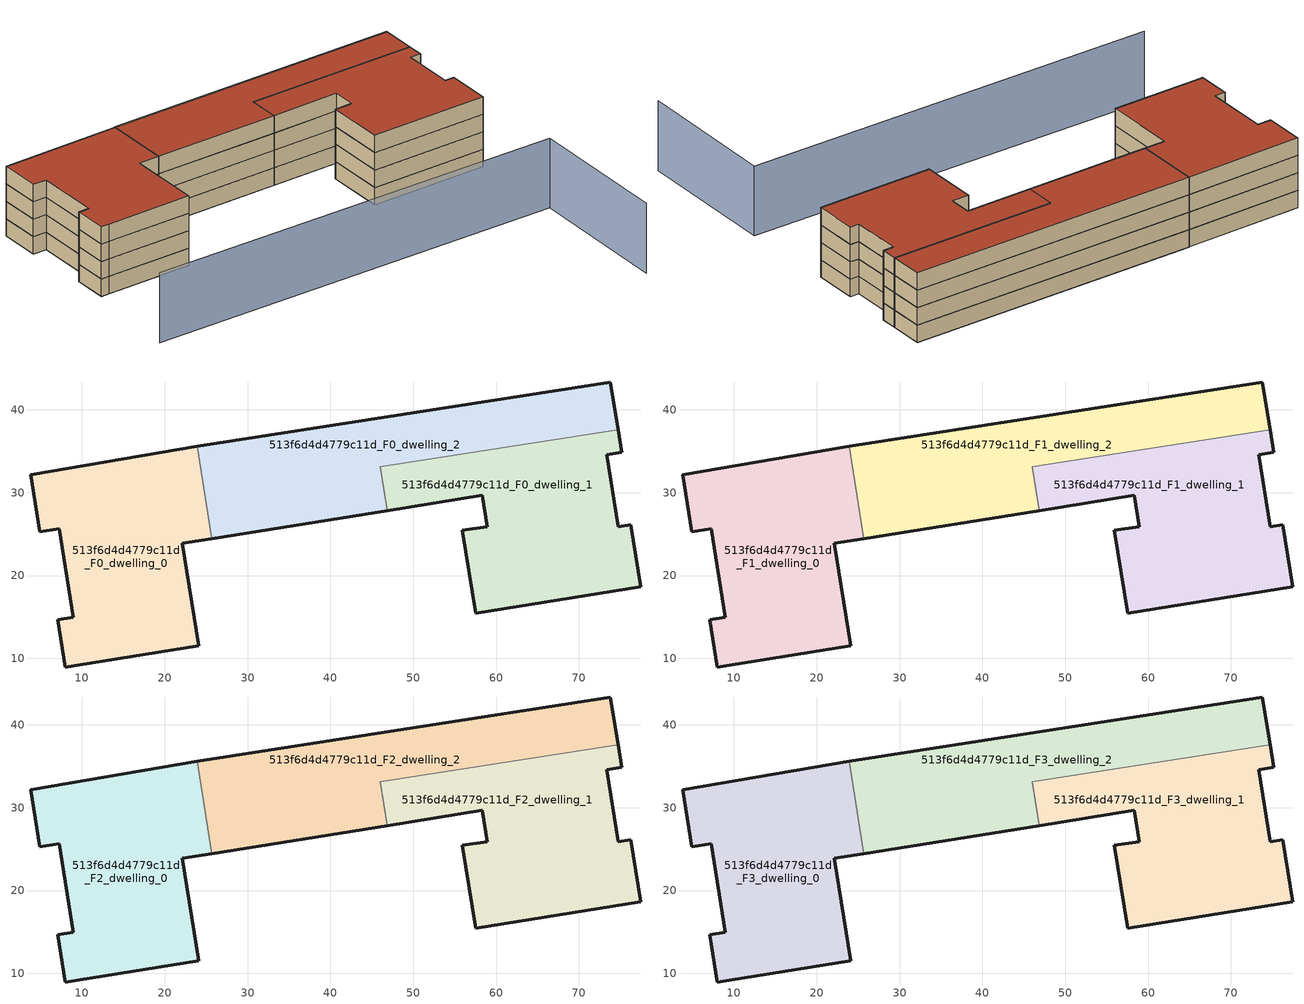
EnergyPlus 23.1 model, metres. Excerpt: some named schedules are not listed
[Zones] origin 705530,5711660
513f6d4d4779c11d_F0_dwelling_0
 floor ground (EU_floor_Construction): 24.11,11.53 22.13,23.9 25.66,24.46 23.92,35.6 23.9,35.59 3.8,32.2 4.9,25.29 7.23,25.66 8.95,14.94 7.08,14.65 7.99,8.96 9.44,9.18 z0
 wall outside (EU_wall_Construction): 25.66,24.46 22.13,23.9 24.11,11.53 9.44,9.18 7.99,8.96 7.08,14.65 8.95,14.94 7.23,25.66 4.9,25.29 3.8,32.2 23.9,35.59 23.92,35.6 z0:3
 wall to 513f6d4d4779c11d_F0_dwelling_2 (EU_wall_Construction): 23.92,35.6 25.66,24.46 z0:3
513f6d4d4779c11d_F0_dwelling_1
 floor ground (EU_floor_Construction): 77.5,18.66 76.3,26.16 74.76,25.92 73.38,34.58 75.19,34.87 74.74,37.63 46.01,33.15 46.84,27.84 58.32,29.67 58.92,25.92 55.95,25.45 57.55,15.47 z0
 wall outside (EU_wall_Construction): 74.74,37.63 75.19,34.87 73.38,34.58 74.76,25.92 76.3,26.16 77.5,18.66 57.55,15.47 55.95,25.45 58.92,25.92 58.32,29.67 46.84,27.84 z0:3
 wall to 513f6d4d4779c11d_F0_dwelling_2 (EU_wall_Construction): 46.84,27.84 46.01,33.15 74.74,37.63 z0:3
513f6d4d4779c11d_F0_dwelling_2
 floor ground (EU_floor_Construction): 74.74,37.63 73.82,43.38 23.92,35.6 25.66,24.46 46.84,27.84 46.01,33.15 z0
 wall outside (EU_wall_Construction): 46.84,27.84 25.66,24.46 / 23.92,35.6 73.82,43.38 74.74,37.63 z0:3
513f6d4d4779c11d_F1_dwelling_0
 floor to 513f6d4d4779c11d_F0_dwelling_0 (EU_floor_Construction): 24.11,11.53 22.13,23.9 25.66,24.46 23.92,35.6 23.9,35.59 3.79,32.2 4.9,25.29 7.23,25.66 8.95,14.94 7.08,14.65 7.99,8.96 9.44,9.18 z3
 wall outside (EU_wall_Construction): 25.66,24.46 22.13,23.9 24.11,11.53 9.44,9.18 7.99,8.96 7.08,14.65 8.95,14.94 7.23,25.66 4.9,25.29 3.8,32.2 23.9,35.59 23.92,35.6 z3:6
 wall to 513f6d4d4779c11d_F1_dwelling_2 (EU_wall_Construction): 23.92,35.6 25.66,24.46 z3:6
513f6d4d4779c11d_F1_dwelling_1
 floor to 513f6d4d4779c11d_F0_dwelling_1 (EU_floor_Construction): 77.5,18.66 76.3,26.16 74.76,25.92 73.38,34.58 75.19,34.87 74.74,37.63 46.01,33.15 46.84,27.84 58.32,29.67 58.92,25.92 55.95,25.45 57.55,15.47 z3
 wall outside (EU_wall_Construction): 74.74,37.63 75.19,34.87 73.38,34.58 74.76,25.92 76.3,26.16 77.5,18.66 57.55,15.47 55.95,25.45 58.92,25.92 58.32,29.67 46.84,27.84 z3:6
 wall to 513f6d4d4779c11d_F1_dwelling_2 (EU_wall_Construction): 46.84,27.84 46.01,33.15 74.74,37.63 z3:6
513f6d4d4779c11d_F1_dwelling_2
 floor to 513f6d4d4779c11d_F0_dwelling_2 (EU_floor_Construction): 74.74,37.63 73.82,43.38 23.92,35.6 25.66,24.46 46.84,27.84 46.01,33.15 z3
 wall outside (EU_wall_Construction): 46.84,27.84 25.66,24.46 / 23.92,35.6 73.82,43.38 74.74,37.63 z3:6
513f6d4d4779c11d_F2_dwelling_0
 floor to 513f6d4d4779c11d_F1_dwelling_0 (EU_floor_Construction): 24.11,11.53 22.13,23.9 25.66,24.46 23.92,35.6 23.9,35.59 3.79,32.2 4.9,25.29 7.23,25.66 8.95,14.94 7.08,14.65 7.99,8.96 9.44,9.18 z6
 wall outside (EU_wall_Construction): 25.66,24.46 22.13,23.9 24.11,11.53 9.44,9.18 7.99,8.96 7.08,14.65 8.95,14.94 7.23,25.66 4.9,25.29 3.8,32.2 23.9,35.59 23.92,35.6 z6:9
 wall to 513f6d4d4779c11d_F2_dwelling_2 (EU_wall_Construction): 23.92,35.6 25.66,24.46 z6:9
513f6d4d4779c11d_F2_dwelling_1
 floor to 513f6d4d4779c11d_F1_dwelling_1 (EU_floor_Construction): 77.5,18.66 76.3,26.16 74.76,25.92 73.38,34.58 75.19,34.87 74.74,37.63 46.01,33.15 46.84,27.84 58.32,29.67 58.92,25.92 55.95,25.45 57.55,15.47 z6
 wall outside (EU_wall_Construction): 74.74,37.63 75.19,34.87 73.38,34.58 74.76,25.92 76.3,26.16 77.5,18.66 57.55,15.47 55.95,25.45 58.92,25.92 58.32,29.67 46.84,27.84 z6:9
 wall to 513f6d4d4779c11d_F2_dwelling_2 (EU_wall_Construction): 46.84,27.84 46.01,33.15 74.74,37.63 z6:9
513f6d4d4779c11d_F2_dwelling_2
 floor to 513f6d4d4779c11d_F1_dwelling_2 (EU_floor_Construction): 74.74,37.63 73.82,43.38 23.92,35.6 25.66,24.46 46.84,27.84 46.01,33.15 z6
 wall outside (EU_wall_Construction): 46.84,27.84 25.66,24.46 / 23.92,35.6 73.82,43.38 74.74,37.63 z6:9
513f6d4d4779c11d_F3_dwelling_0
 floor to 513f6d4d4779c11d_F2_dwelling_0 (EU_floor_Construction): 24.11,11.53 22.13,23.9 25.66,24.46 23.92,35.6 23.9,35.59 3.79,32.2 4.9,25.29 7.23,25.66 8.95,14.94 7.08,14.65 7.99,8.96 9.44,9.18 z9
 wall outside (EU_wall_Construction): 25.66,24.46 22.13,23.9 24.11,11.53 9.44,9.18 7.99,8.96 7.08,14.65 8.95,14.94 7.23,25.66 4.9,25.29 3.8,32.2 23.9,35.59 23.92,35.6 z9:12
 wall to 513f6d4d4779c11d_F3_dwelling_2 (EU_wall_Construction): 23.92,35.6 25.66,24.46 z9:12
 roof outside (EU_roof_Construction): 23.92,35.6 25.66,24.46 22.13,23.9 24.11,11.53 9.44,9.18 7.99,8.96 7.08,14.65 8.95,14.94 7.23,25.66 4.9,25.29 3.8,32.2 23.9,35.59 z12
513f6d4d4779c11d_F3_dwelling_1
 floor to 513f6d4d4779c11d_F2_dwelling_1 (EU_floor_Construction): 77.5,18.66 76.3,26.16 74.76,25.92 73.38,34.58 75.19,34.87 74.74,37.63 46.01,33.15 46.84,27.84 58.32,29.67 58.92,25.92 55.95,25.45 57.55,15.47 z9
 wall outside (EU_wall_Construction): 74.74,37.63 75.19,34.87 73.38,34.58 74.76,25.92 76.3,26.16 77.5,18.66 57.55,15.47 55.95,25.45 58.92,25.92 58.32,29.67 46.84,27.84 z9:12
 wall to 513f6d4d4779c11d_F3_dwelling_2 (EU_wall_Construction): 46.84,27.84 46.01,33.15 74.74,37.63 z9:12
 roof outside (EU_roof_Construction): 74.74,37.63 75.19,34.87 73.38,34.58 74.76,25.92 76.3,26.16 77.5,18.66 57.55,15.47 55.95,25.45 58.92,25.92 58.32,29.67 46.84,27.84 46.01,33.15 z12
513f6d4d4779c11d_F3_dwelling_2
 floor to 513f6d4d4779c11d_F2_dwelling_2 (EU_floor_Construction): 74.74,37.63 73.82,43.38 23.92,35.6 25.66,24.46 46.84,27.84 46.01,33.15 z9
 wall outside (EU_wall_Construction): 46.84,27.84 25.66,24.46 / 23.92,35.6 73.82,43.38 74.74,37.63 z9:12
 roof outside (EU_roof_Construction): 73.82,43.38 74.74,37.63 46.01,33.15 46.84,27.84 25.66,24.46 23.92,35.6 z12
shading: 9.31,-7.76 80.55,2.71 / 80.55,2.71 84.17,-21.93 z0:12
[Building]
EU S2 Campaign: North Axis=0; Terrain=City; Solar Distribution=FullExterior
[Site:Location]
London: Latitude=51.5; Longitude=-0.5; Time Zone=0; Elevation=25
[SizingPeriod:WeatherFileDays]
AnnualSizingPeriod: Begin Month=1; Begin Day of Month=1; End Month=12; End Day of Month=31; Day of Week for Start Day=Monday; Use Weather File Daylight Saving Period=No; Use Weather File Rain and Snow Indicators=No
[MATERIAL]
EU_InternalMass_Material: Roughness=MediumRough; Thickness=0.1; Conductivity=1; Density=1800; Specific Heat=900; Thermal Absorptance=0.9; Solar Absorptance=0.7; Visible Absorptance=0.7
[MATERIAL:NOMASS] Roughness=MediumRough; Thermal Absorptance=0.9; Solar Absorptance=0.7; Visible Absorptance=0.7
Name | Thermal Resistance
EU_wall_NoMass | 0.655885
EU_roof_NoMass | 2.70553
EU_floor_NoMass | 2.16442
[CONSTRUCTION]
EU_wall_Construction: EU_wall_NoMass
EU_roof_Construction: EU_roof_NoMass
EU_floor_Construction: EU_floor_NoMass
EU_InternalMass_Construction: EU_InternalMass_Material
[ZONE] Type=1; Multiplier=1; Ceiling Height=autocalculate; Floor Area=autocalculate; Part of Total Floor Area=Yes
Name | Volume
513f6d4d4779c11d_F0_dwelling_0; 513f6d4d4779c11d_F1_dwelling_0; 513f6d4d4779c11d_F2_dwelling_0; 513f6d4d4779c11d_F3_dwelling_0 | 1230.15
513f6d4d4779c11d_F0_dwelling_1; 513f6d4d4779c11d_F1_dwelling_2; 513f6d4d4779c11d_F2_dwelling_2; 513f6d4d4779c11d_F3_dwelling_2 | 1230.08
513f6d4d4779c11d_F1_dwelling_1; 513f6d4d4779c11d_F2_dwelling_1; 513f6d4d4779c11d_F3_dwelling_1 | 1230.07
513f6d4d4779c11d_F0_dwelling_2 | 1230.09
[INTERNALMASS] Construction=EU_InternalMass_Construction
Name | Zone or ZoneList | Surface Area
513f6d4d4779c11d_F0_dwelling_0_EU_InternalMass | 513f6d4d4779c11d_F0_dwelling_0 | 410.05
513f6d4d4779c11d_F0_dwelling_1_EU_InternalMass | 513f6d4d4779c11d_F0_dwelling_1 | 410.063
513f6d4d4779c11d_F0_dwelling_2_EU_InternalMass | 513f6d4d4779c11d_F0_dwelling_2 | 410.028
513f6d4d4779c11d_F1_dwelling_0_EU_InternalMass | 513f6d4d4779c11d_F1_dwelling_0 | 410.05
513f6d4d4779c11d_F1_dwelling_1_EU_InternalMass | 513f6d4d4779c11d_F1_dwelling_1 | 410.063
513f6d4d4779c11d_F1_dwelling_2_EU_InternalMass | 513f6d4d4779c11d_F1_dwelling_2 | 410.028
513f6d4d4779c11d_F2_dwelling_0_EU_InternalMass | 513f6d4d4779c11d_F2_dwelling_0 | 410.05
513f6d4d4779c11d_F2_dwelling_1_EU_InternalMass | 513f6d4d4779c11d_F2_dwelling_1 | 410.063
513f6d4d4779c11d_F2_dwelling_2_EU_InternalMass | 513f6d4d4779c11d_F2_dwelling_2 | 410.028
513f6d4d4779c11d_F3_dwelling_0_EU_InternalMass | 513f6d4d4779c11d_F3_dwelling_0 | 410.05
513f6d4d4779c11d_F3_dwelling_1_EU_InternalMass | 513f6d4d4779c11d_F3_dwelling_1 | 410.063
513f6d4d4779c11d_F3_dwelling_2_EU_InternalMass | 513f6d4d4779c11d_F3_dwelling_2 | 410.028
[OTHEREQUIPMENT] Fuel Type=Electricity; Design Level Calculation Method=Watts/Area; Power per Zone Floor Area=1; Fraction Latent=0; Fraction Radiant=0; Fraction Lost=0; Carbon Dioxide Generation Rate=0; EndUse Subcategory=EU_Step8_InternalGains
Name | Zone or ZoneList or Space or SpaceList | Schedule
EU_Step8_InternalGain_513f6d4d4779c11d_F0_dwelling_0_f000 | 513f6d4d4779c11d_F0_dwelling_0 | EU_Step8_GainSchedule_513f6d4d4779c11d_F0_dwelling_0_f000
EU_Step8_InternalGain_513f6d4d4779c11d_F0_dwelling_1_f000 | 513f6d4d4779c11d_F0_dwelling_1 | EU_Step8_GainSchedule_513f6d4d4779c11d_F0_dwelling_1_f000
EU_Step8_InternalGain_513f6d4d4779c11d_F0_dwelling_2_f000 | 513f6d4d4779c11d_F0_dwelling_2 | EU_Step8_GainSchedule_513f6d4d4779c11d_F0_dwelling_2_f000
EU_Step8_InternalGain_513f6d4d4779c11d_F1_dwelling_0_f000 | 513f6d4d4779c11d_F1_dwelling_0 | EU_Step8_GainSchedule_513f6d4d4779c11d_F1_dwelling_0_f000
EU_Step8_InternalGain_513f6d4d4779c11d_F1_dwelling_1_f000 | 513f6d4d4779c11d_F1_dwelling_1 | EU_Step8_GainSchedule_513f6d4d4779c11d_F1_dwelling_1_f000
EU_Step8_InternalGain_513f6d4d4779c11d_F1_dwelling_2_f000 | 513f6d4d4779c11d_F1_dwelling_2 | EU_Step8_GainSchedule_513f6d4d4779c11d_F1_dwelling_2_f000
EU_Step8_InternalGain_513f6d4d4779c11d_F2_dwelling_0_f000 | 513f6d4d4779c11d_F2_dwelling_0 | EU_Step8_GainSchedule_513f6d4d4779c11d_F2_dwelling_0_f000
EU_Step8_InternalGain_513f6d4d4779c11d_F2_dwelling_1_f000 | 513f6d4d4779c11d_F2_dwelling_1 | EU_Step8_GainSchedule_513f6d4d4779c11d_F2_dwelling_1_f000
EU_Step8_InternalGain_513f6d4d4779c11d_F2_dwelling_2_f000 | 513f6d4d4779c11d_F2_dwelling_2 | EU_Step8_GainSchedule_513f6d4d4779c11d_F2_dwelling_2_f000
EU_Step8_InternalGain_513f6d4d4779c11d_F3_dwelling_0_f000 | 513f6d4d4779c11d_F3_dwelling_0 | EU_Step8_GainSchedule_513f6d4d4779c11d_F3_dwelling_0_f000
EU_Step8_InternalGain_513f6d4d4779c11d_F3_dwelling_1_f000 | 513f6d4d4779c11d_F3_dwelling_1 | EU_Step8_GainSchedule_513f6d4d4779c11d_F3_dwelling_1_f000
EU_Step8_InternalGain_513f6d4d4779c11d_F3_dwelling_2_f000 | 513f6d4d4779c11d_F3_dwelling_2 | EU_Step8_GainSchedule_513f6d4d4779c11d_F3_dwelling_2_f000
[ZONEVENTILATION:DESIGNFLOWRATE] Schedule=EU_AlwaysOn; Design Flow Rate Calculation Method=AirChanges/Hour; Air Changes per Hour=0.462017; Ventilation Type=Natural; Fan Pressure Rise=0; Fan Total Efficiency=1; Constant Term Coefficient=1; Temperature Term Coefficient=0; Velocity Term Coefficient=0; Velocity Squared Term Coefficient=0; Minimum Indoor Temperature=-100; Maximum Indoor Temperature=100; Delta Temperature=-100; Minimum Outdoor Temperature=-100; Maximum Outdoor Temperature=100; Maximum Wind Speed=40
Name | Zone or ZoneList or Space or SpaceList
EU_ConstantAir_513f6d4d4779c11d_F0_dwelling_0 | 513f6d4d4779c11d_F0_dwelling_0
EU_ConstantAir_513f6d4d4779c11d_F0_dwelling_1 | 513f6d4d4779c11d_F0_dwelling_1
EU_ConstantAir_513f6d4d4779c11d_F0_dwelling_2 | 513f6d4d4779c11d_F0_dwelling_2
EU_ConstantAir_513f6d4d4779c11d_F1_dwelling_0 | 513f6d4d4779c11d_F1_dwelling_0
EU_ConstantAir_513f6d4d4779c11d_F1_dwelling_1 | 513f6d4d4779c11d_F1_dwelling_1
EU_ConstantAir_513f6d4d4779c11d_F1_dwelling_2 | 513f6d4d4779c11d_F1_dwelling_2
EU_ConstantAir_513f6d4d4779c11d_F2_dwelling_0 | 513f6d4d4779c11d_F2_dwelling_0
EU_ConstantAir_513f6d4d4779c11d_F2_dwelling_1 | 513f6d4d4779c11d_F2_dwelling_1
EU_ConstantAir_513f6d4d4779c11d_F2_dwelling_2 | 513f6d4d4779c11d_F2_dwelling_2
EU_ConstantAir_513f6d4d4779c11d_F3_dwelling_0 | 513f6d4d4779c11d_F3_dwelling_0
EU_ConstantAir_513f6d4d4779c11d_F3_dwelling_1 | 513f6d4d4779c11d_F3_dwelling_1
EU_ConstantAir_513f6d4d4779c11d_F3_dwelling_2 | 513f6d4d4779c11d_F3_dwelling_2
[HVACTEMPLATE:THERMOSTAT] Constant Heating Setpoint=20; Constant Cooling Setpoint=50
EU_HeatOnly_513f6d4d4779c11d_F0_dwelling_0; EU_HeatOnly_513f6d4d4779c11d_F0_dwelling_1; EU_HeatOnly_513f6d4d4779c11d_F0_dwelling_2; EU_HeatOnly_513f6d4d4779c11d_F1_dwelling_0; EU_HeatOnly_513f6d4d4779c11d_F1_dwelling_1; EU_HeatOnly_513f6d4d4779c11d_F1_dwelling_2; EU_HeatOnly_513f6d4d4779c11d_F2_dwelling_0; EU_HeatOnly_513f6d4d4779c11d_F2_dwelling_1; EU_HeatOnly_513f6d4d4779c11d_F2_dwelling_2; EU_HeatOnly_513f6d4d4779c11d_F3_dwelling_0; EU_HeatOnly_513f6d4d4779c11d_F3_dwelling_1; EU_HeatOnly_513f6d4d4779c11d_F3_dwelling_2
[HVACTEMPLATE:ZONE:IDEALLOADSAIRSYSTEM] System Availability Schedule=EU_AlwaysOn; Maximum Heating Supply Air Temperature=50; Minimum Cooling Supply Air Temperature=13; Maximum Heating Supply Air Humidity Ratio=0.0156; Minimum Cooling Supply Air Humidity Ratio=0.0077; Heating Limit=NoLimit; Cooling Limit=NoLimit; Heating Availability Schedule=EU_AlwaysOn; Cooling Availability Schedule=EU_CoolingOff; Dehumidification Control Type=ConstantSensibleHeatRatio; Cooling Sensible Heat Ratio=0.7; Dehumidification Setpoint=60; Humidification Control Type=None; Humidification Setpoint=30; Outdoor Air Method=None; Outdoor Air Flow Rate per Person=0.00944; Outdoor Air Flow Rate per Zone Floor Area=0; Outdoor Air Flow Rate per Zone=0; Demand Controlled Ventilation Type=None; Outdoor Air Economizer Type=NoEconomizer; Heat Recovery Type=None; Sensible Heat Recovery Effectiveness=0.7; Latent Heat Recovery Effectiveness=0.65
Name | Template Thermostat
513f6d4d4779c11d_F0_dwelling_0 | EU_HeatOnly_513f6d4d4779c11d_F0_dwelling_0
513f6d4d4779c11d_F0_dwelling_1 | EU_HeatOnly_513f6d4d4779c11d_F0_dwelling_1
513f6d4d4779c11d_F0_dwelling_2 | EU_HeatOnly_513f6d4d4779c11d_F0_dwelling_2
513f6d4d4779c11d_F1_dwelling_0 | EU_HeatOnly_513f6d4d4779c11d_F1_dwelling_0
513f6d4d4779c11d_F1_dwelling_1 | EU_HeatOnly_513f6d4d4779c11d_F1_dwelling_1
513f6d4d4779c11d_F1_dwelling_2 | EU_HeatOnly_513f6d4d4779c11d_F1_dwelling_2
513f6d4d4779c11d_F2_dwelling_0 | EU_HeatOnly_513f6d4d4779c11d_F2_dwelling_0
513f6d4d4779c11d_F2_dwelling_1 | EU_HeatOnly_513f6d4d4779c11d_F2_dwelling_1
513f6d4d4779c11d_F2_dwelling_2 | EU_HeatOnly_513f6d4d4779c11d_F2_dwelling_2
513f6d4d4779c11d_F3_dwelling_0 | EU_HeatOnly_513f6d4d4779c11d_F3_dwelling_0
513f6d4d4779c11d_F3_dwelling_1 | EU_HeatOnly_513f6d4d4779c11d_F3_dwelling_1
513f6d4d4779c11d_F3_dwelling_2 | EU_HeatOnly_513f6d4d4779c11d_F3_dwelling_2
[SIZING:ZONE] Zone Cooling Design Supply Air Temperature Input Method=SupplyAirTemperature; Zone Cooling Design Supply Air Temperature=13; Zone Heating Design Supply Air Temperature Input Method=SupplyAirTemperature; Zone Heating Design Supply Air Temperature=50; Zone Cooling Design Supply Air Humidity Ratio=0.008; Zone Heating Design Supply Air Humidity Ratio=0.008; Cooling Design Air Flow Method=DesignDay; Cooling Design Air Flow Rate=0; Cooling Minimum Air Flow per Zone Floor Area=0.000762; Cooling Minimum Air Flow=0; Cooling Minimum Air Flow Fraction=0.2; Heating Design Air Flow Method=DesignDay; Heating Design Air Flow Rate=0; Heating Maximum Air Flow per Zone Floor Area=0.002032; Heating Maximum Air Flow=0.141576; Heating Maximum Air Flow Fraction=0.3; Account for Dedicated Outdoor Air System=No; Dedicated Outdoor Air System Control Strategy=NeutralSupplyAir; Dedicated Outdoor Air Low Setpoint Temperature for Design=autosize; Dedicated Outdoor Air High Setpoint Temperature for Design=autosize; Zone Load Sizing Method=Sensible Load Only No Latent Load; Zone Latent Cooling Design Supply Air Humidity Ratio Input Method=HumidityRatioDifference; Zone Cooling Design Supply Air Humidity Ratio Difference=0.005; Zone Latent Heating Design Supply Air Humidity Ratio Input Method=HumidityRatioDifference; Zone Humidification Design Supply Air Humidity Ratio Difference=0.005
513f6d4d4779c11d_F0_dwelling_0; 513f6d4d4779c11d_F0_dwelling_1; 513f6d4d4779c11d_F0_dwelling_2; 513f6d4d4779c11d_F1_dwelling_0; 513f6d4d4779c11d_F1_dwelling_1; 513f6d4d4779c11d_F1_dwelling_2; 513f6d4d4779c11d_F2_dwelling_0; 513f6d4d4779c11d_F2_dwelling_1; 513f6d4d4779c11d_F2_dwelling_2; 513f6d4d4779c11d_F3_dwelling_0; 513f6d4d4779c11d_F3_dwelling_1; 513f6d4d4779c11d_F3_dwelling_2
[SCHEDULE:FILE] Column Number=1; Rows to Skip at Top=0; Number of Hours of Data=8760; Column Separator=Comma; Interpolate to Timestep=No; Minutes per Item=60; Adjust Schedule for Daylight Savings=Yes
Name | File
EU_Step8_GainSchedule_513f6d4d4779c11d_F0_dwelling_0_f000 | ../../schedules/513f6d4d4779c11d/513f6d4d4779c11d_F0_dwelling_0_f000_gain.csv
EU_Step8_GainSchedule_513f6d4d4779c11d_F0_dwelling_1_f000 | ../../schedules/513f6d4d4779c11d/513f6d4d4779c11d_F0_dwelling_1_f000_gain.csv
EU_Step8_GainSchedule_513f6d4d4779c11d_F0_dwelling_2_f000 | ../../schedules/513f6d4d4779c11d/513f6d4d4779c11d_F0_dwelling_2_f000_gain.csv
EU_Step8_GainSchedule_513f6d4d4779c11d_F1_dwelling_0_f000 | ../../schedules/513f6d4d4779c11d/513f6d4d4779c11d_F1_dwelling_0_f000_gain.csv
EU_Step8_GainSchedule_513f6d4d4779c11d_F1_dwelling_1_f000 | ../../schedules/513f6d4d4779c11d/513f6d4d4779c11d_F1_dwelling_1_f000_gain.csv
EU_Step8_GainSchedule_513f6d4d4779c11d_F1_dwelling_2_f000 | ../../schedules/513f6d4d4779c11d/513f6d4d4779c11d_F1_dwelling_2_f000_gain.csv
EU_Step8_GainSchedule_513f6d4d4779c11d_F2_dwelling_0_f000 | ../../schedules/513f6d4d4779c11d/513f6d4d4779c11d_F2_dwelling_0_f000_gain.csv
EU_Step8_GainSchedule_513f6d4d4779c11d_F2_dwelling_1_f000 | ../../schedules/513f6d4d4779c11d/513f6d4d4779c11d_F2_dwelling_1_f000_gain.csv
EU_Step8_GainSchedule_513f6d4d4779c11d_F2_dwelling_2_f000 | ../../schedules/513f6d4d4779c11d/513f6d4d4779c11d_F2_dwelling_2_f000_gain.csv
